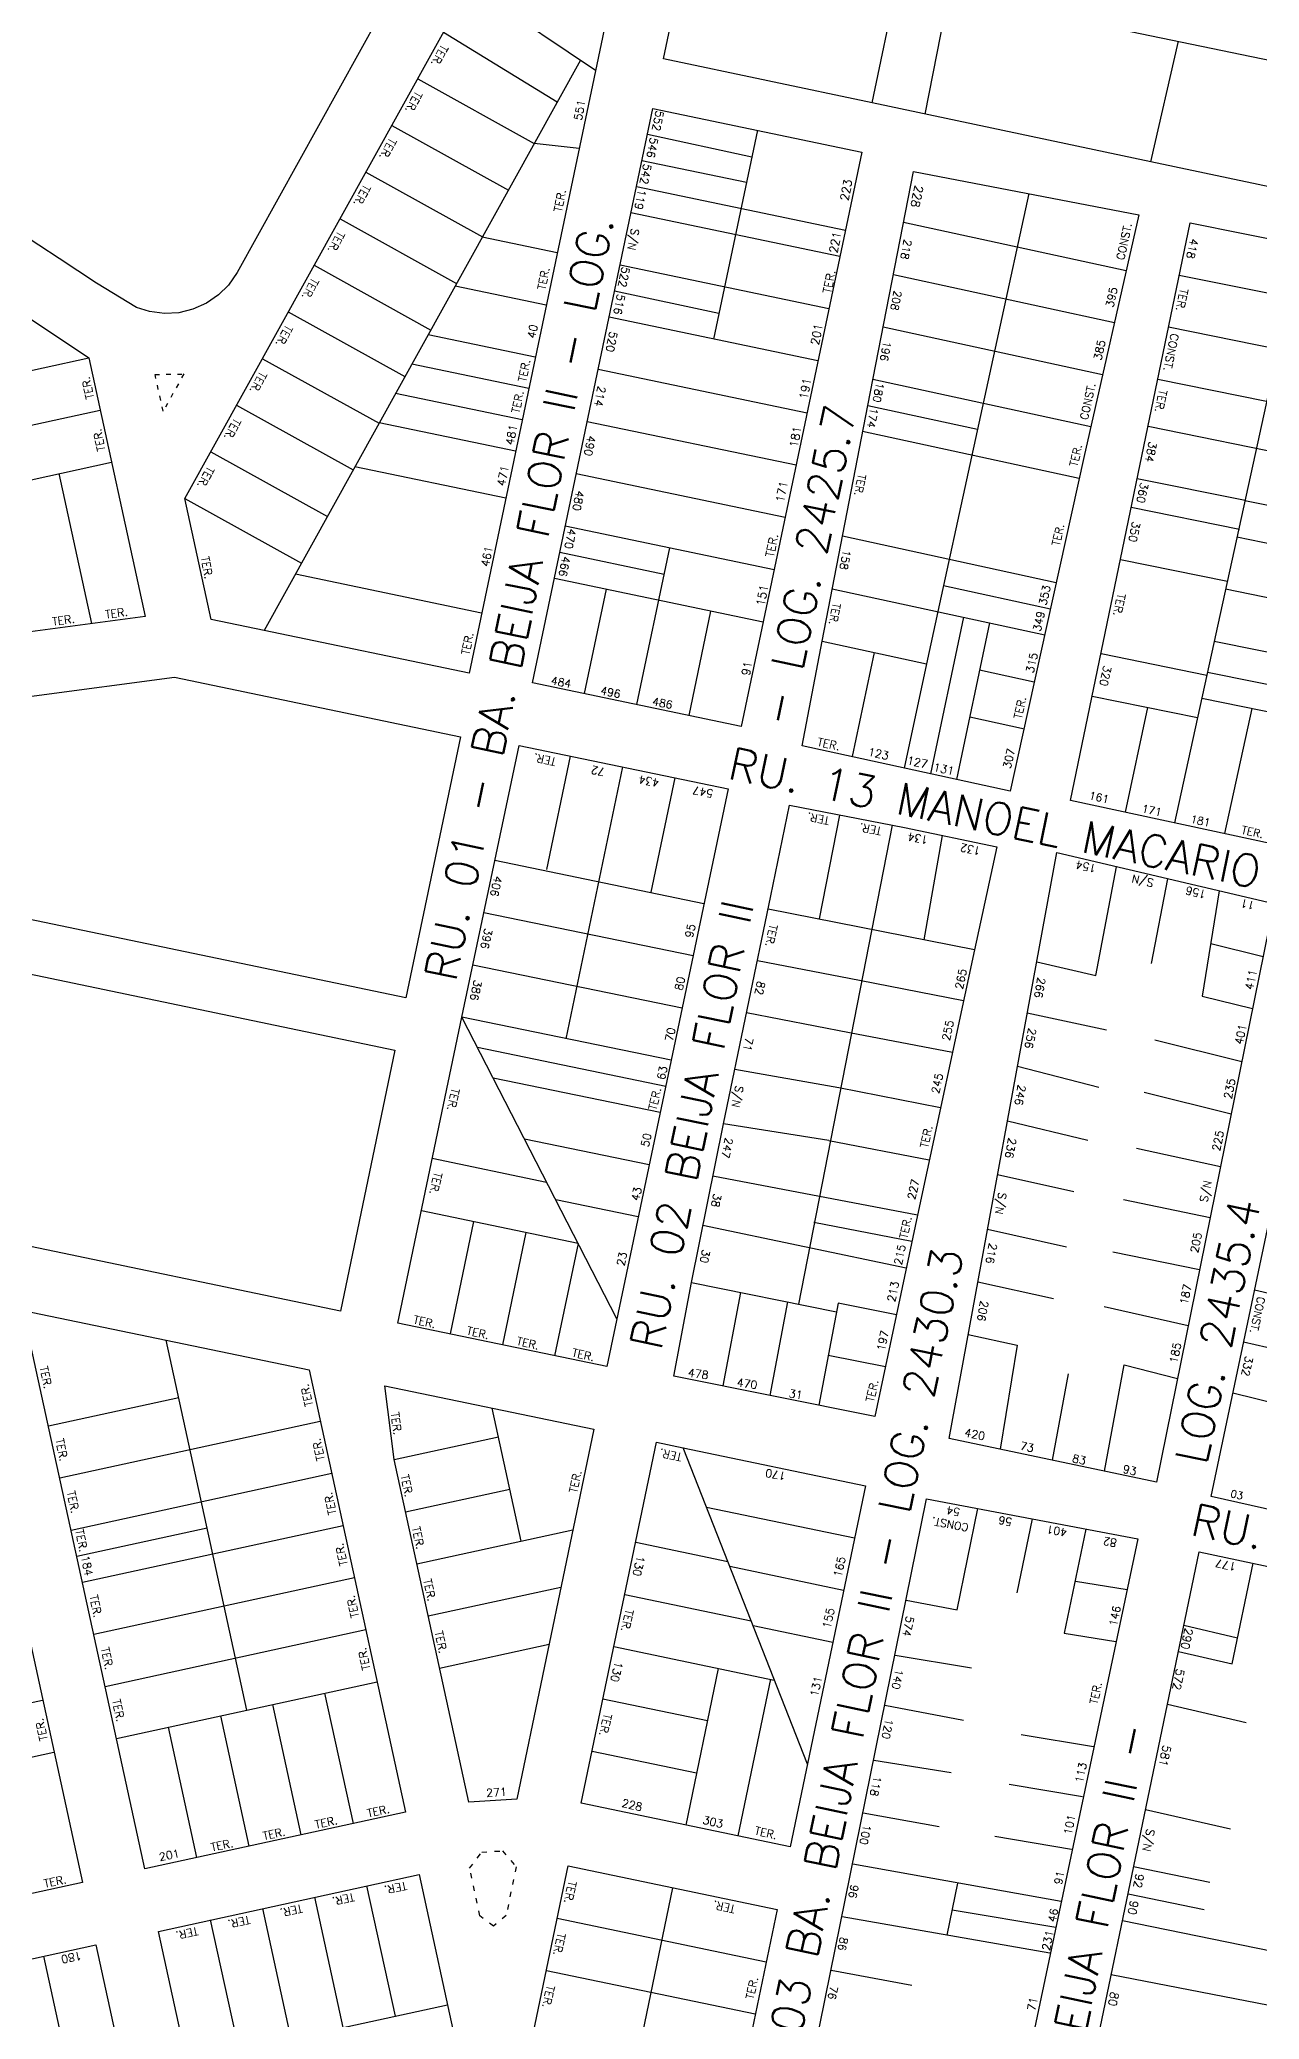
# Model space of a CAD drawing. Extents: x 714896 to 749292, y 8417558 to 8447149.
# Drawn here: x 741976.2 to 742204.8, y 8426261.6 to 8426632.7 of the extents above; entities that cross this region are included whole.
import ezdxf

# ---------------------------------------------------------------- set-up
doc = ezdxf.new("R2010")
doc.units = 0
doc.header["$MEASUREMENT"] = 0
doc.linetypes.add('ACAD_ISO03W100', pattern=[30, 12, -18])
for name, color, linetype in [('LOTE', 7, 'CONTINUOUS'), ('NUM-PORTA', 7, 'CONTINUOUS'), ('QUADRA', 6, 'CONTINUOUS'), ('TEXTO', 7, 'CONTINUOUS'), ('TEXTODERUA', 3, 'CONTINUOUS')]:
    doc.layers.add(name, color=color, linetype=linetype)
doc.styles.add('ROMANS', font='ROMANS.SHX', dxfattribs={"height": 1.5})

msp = doc.modelspace()

# ---------------------------------------------------------------- linework, layer by layer
at = {"layer": 'LOTE', "color": 7, "linetype": 'CONTINUOUS'}
for p, q in [((742056.74, 8426642.9), (742080.4, 8426627.02)), ((742051.9, 8426634.15), (742073.22, 8426621.06)), ((742047.05, 8426625.41), (742068.91, 8426613.29)), ((742042.2, 8426616.66), (742064.06, 8426604.54)), ((742037.35, 8426607.92), (742059.21, 8426595.79)), ((742032.5, 8426599.17), (742054.36, 8426587.05)), ((742027.65, 8426590.43), (742049.51, 8426578.3)), ((742022.8, 8426581.68), (742044.67, 8426569.56)), ((742017.95, 8426572.93), (742039.82, 8426560.81)), ((742013.1, 8426564.19), (742034.97, 8426552.07)), ((742008.25, 8426555.44), (742030.12, 8426543.32)), ((742003.41, 8426546.7), (742025.27, 8426534.57))]:
    msp.add_line(p, q, dxfattribs=at)
at = {"layer": 'LOTE', "color": 7}
for p, q in [((742109.68, 8426610.73, -1.55), (742090.12, 8426614.94)), ((742108.68, 8426605.96), (742089.1, 8426610.05)), ((742127.23, 8426596.98), (742088.07, 8426605.15)), ((742126.2, 8426592.09), (742087.04, 8426600.26)), ((742212.58, 8426594.21, 518.27), (742188.94, 8426485.9, 518.77)), ((742124.15, 8426582.3), (742084.99, 8426590.47)), ((742103.52, 8426581.37, -1.55), (742083.96, 8426585.58)), ((742189.83, 8426588.61), (742210.43, 8426584.45)), ((742122.09, 8426572.51), (742082.94, 8426580.69)), ((742187.82, 8426578.87, 521.18), (742208.42, 8426574.71, 521.18)), ((741936.53, 8426562.42), (741985.38, 8426573.06)), ((742120.04, 8426562.73), (742080.88, 8426570.9)), ((742185.79, 8426569.08, 521.18), (742206.2, 8426564.96, 521.18)), ((741938.65, 8426552.65), (741987.51, 8426563.29)), ((742117.99, 8426552.94), (742078.83, 8426561.11)), ((742183.97, 8426560.26, 521.18), (742223.25, 8426552.29)), ((741940.78, 8426542.88), (741989.64, 8426553.52)), ((741985.99, 8426523.27), (741979.87, 8426551.39)), ((742115.93, 8426543.15), (742076.78, 8426551.32)), ((742181.94, 8426550.47, 521.18), (742202.15, 8426546.39, 521.18)), ((742180.83, 8426545.08, 518.65), (742201.1, 8426540.99, 519.55)), ((742202.12, 8426546.35), (742221.1, 8426542.52)), ((742113.88, 8426533.37), (742074.72, 8426541.54)), ((742200.62, 8426539.51), (742219.59, 8426535.68)), ((742073.69, 8426536.64), (742093.27, 8426532.56)), ((742178.81, 8426535.29, 518.65), (742198.88, 8426531.24, 518.65)), ((742072.67, 8426531.75), (742111.82, 8426523.58)), ((742198.47, 8426529.75), (742217.44, 8426525.92)), ((742149.37, 8426524.45), (742143.16, 8426495.1)), ((742154.25, 8426523.39), (742148.04, 8426494.05)), ((742196.38, 8426519.97), (742215.29, 8426516.15)), ((742132.64, 8426517.87), (742128.51, 8426498.33)), ((742142.41, 8426515.74), (742138.27, 8426496.15)), ((742175.16, 8426517.66, 518.65), (742194.99, 8426513.6, 519.57)), ((742195.11, 8426514.15, 521.18), (742214.03, 8426510.34, 521.18)), ((742173.5, 8426509.67), (742193.25, 8426505.63, 0.92)), ((742183.86, 8426507.55, 519.02), (742179.7, 8426487.89, 518.77)), ((742194.05, 8426509.27, 521.18), (742212.83, 8426505.48, 521.18)), ((742203.44, 8426507.37, -0.11), (742198.32, 8426483.89)), ((742071.28, 8426477.13, 523.16), (742075.73, 8426498.42, 523.89)), ((742074.88, 8426445.44, 522.15), (742085.52, 8426496.38, 523.89)), ((742090.83, 8426472.9, 523.16), (742095.31, 8426494.34, 523.9)), ((742135.98, 8426485.46, 522.34), (742118.43, 8426395.69, 524.13)), ((742126.12, 8426487.37, 522.34), (742122.31, 8426467.91, 523.96)), ((742145.35, 8426483.54, 522.33), (742141.92, 8426463.97, 523.08)), ((742174.16, 8426457.31, 524.01), (742178.07, 8426477.66, 521.67)), ((742184.61, 8426459.52, 523.13), (742187.69, 8426475.41, 521.67)), ((742197.31, 8426473.15, 521.67), (742194.12, 8426453.4, 522.59)), ((742112.73, 8426469.79, 525.23), (742151.46, 8426462.16, 522.51)), ((742195.72, 8426463.3, 522.63), (742205.53, 8426460.88, 521.67)), ((742110.73, 8426460.12, 525.23), (742129.9, 8426456.43, 523.61)), ((742163.09, 8426459.88, 525.95), (742174.16, 8426457.31, 524.01)), ((742129.9, 8426456.43, 523.61), (742149.4, 8426452.59, 522.51)), ((742194.12, 8426453.4, 522.59), (742203.54, 8426451.08, 521.67)), ((742128.03, 8426446.53, 523.7), (742108.69, 8426450.3, 525.23)), ((742176.18, 8426447.03, 523.9), (742161.32, 8426450.24, 525.95)), ((742147.3, 8426442.88, 522.51), (742128.03, 8426446.53, 523.7)), ((742185.23, 8426445.2, 523.22), (742201.53, 8426441.15, 521.67)), ((742126.02, 8426436.2, 523.77), (742106.48, 8426439.65, 525.23)), ((742174.77, 8426436.29, 524.01), (742159.48, 8426440.2, 525.95)), ((742145.06, 8426432.48, 522.51), (742126.02, 8426436.2, 523.77)), ((742183.24, 8426435.4, 523.22), (742199.54, 8426431.35, 521.67)), ((742124.13, 8426426.38, 523.83), (742104.37, 8426429.5, 525.23)), ((742172.68, 8426426.33, 524.14), (742157.6, 8426429.95, 525.95)), ((742124.13, 8426426.38, 523.83), (742142.96, 8426422.75, 522.52)), ((742071.23, 8426418.51, 8.56), (742049.79, 8426422.98, 31.73)), ((742181.79, 8426424.93, 523.41), (742197.53, 8426421.48, 521.67)), ((742140.72, 8426412.34), (742102.37, 8426419.69, 525.23)), ((742170.03, 8426416.7, 524.3), (742155.76, 8426419.9, 525.95)), ((742179.34, 8426415.28, 523.56), (742195.6, 8426411.94, 521.67)), ((742077.12, 8426407.07), (742047.75, 8426413.19, 31.73)), ((742057.54, 8426411.15, -554.8), (742053.15, 8426390.08, -554.8)), ((742139.69, 8426407.45), (742121.31, 8426410.97, 251.63)), ((742067.33, 8426409.11, -554.8), (742062.94, 8426388.04, -554.8)), ((742077.12, 8426407.07), (742072.73, 8426386)), ((742138.63, 8426402.43, 522.52), (742100.53, 8426410.43, 525.22)), ((742168.71, 8426406.36, 524.35), (742153.88, 8426409.66, 525.95)), ((742177.35, 8426405.48, 523.56), (742193.61, 8426402.14, 521.67)), ((742098.4, 8426399.72), (742125.56, 8426394.26)), ((742166.26, 8426396.69, 524.51), (742152.07, 8426399.81, 525.95)), ((742107.55, 8426397.88), (742104.23, 8426380.34, 522.49)), ((742116.37, 8426396.11), (742113.05, 8426378.56, 522.49)), ((742217.81, 8426395.03, 523.65), (742203.92, 8426398.29, 525.74)), ((742125.87, 8426395.88, -48.44), (742122.24, 8426376.71, 522.46)), ((742136.79, 8426393.69, 522.51), (742125.87, 8426395.88, 522.51)), ((742175.75, 8426395.26, 523.8), (742191.49, 8426391.67, 521.67)), ((742015.02, 8426319.56), (741999.91, 8426388.92)), ((742150.27, 8426389.97, 525.95), (742159.45, 8426387.96, 525.01)), ((742216.02, 8426385.32, 523.55), (742201.85, 8426388.54, 525.74)), ((742134.73, 8426383.9, 522.51), (742124.01, 8426386.06, 522.51)), ((742159.45, 8426387.96, 525.01), (742156.26, 8426368.48, 525.91)), ((742169, 8426382.58, 524.43), (742166.02, 8426366.43, 525.91)), ((742175.78, 8426364.39, 525.91), (742179.5, 8426384.28, 523.51)), ((742179.5, 8426384.28, 523.51), (742189.47, 8426381.74, 521.67)), ((741977.82, 8426372.87), (742002.25, 8426378.19)), ((742237.82, 8426369.6, 521.75), (742199.83, 8426378.96, 525.74)), ((741979.95, 8426363.09), (742028.8, 8426373.74)), ((742066.45, 8426351.24), (742061.02, 8426376.19)), ((742042.66, 8426366.52), (742062.2, 8426370.78)), ((742120.1, 8426309.42), (742096.85, 8426368.72)), ((741982.08, 8426353.32), (742030.93, 8426363.97)), ((742044.78, 8426356.75), (742064.33, 8426361.01)), ((742148.17, 8426338.36, 527.26), (742152.05, 8426357.36, 527.11)), ((742162.26, 8426355.41, 527.11), (742159.4, 8426341.56, 527.86)), ((741983.14, 8426348.44), (742007.57, 8426353.76)), ((741984.2, 8426343.55), (742033.06, 8426354.2)), ((742046.91, 8426346.98), (742076.14, 8426353.35)), ((742172.31, 8426353.49, 527.11), (742168.25, 8426333.99, 528.83)), ((742087.92, 8426351.05), (742105.18, 8426347.45)), ((741986.33, 8426333.78), (742035.19, 8426344.42)), ((742199.71, 8426328.22, 527.8), (742203.67, 8426347.11, 527.3)), ((742049.04, 8426337.21), (742073.9, 8426342.62)), ((742085.88, 8426341.26), (742109.55, 8426336.33)), ((742170.36, 8426343.77, 528.83), (742180.03, 8426342.19, 530.68)), ((742138.62, 8426340.16, 526.3), (742148.17, 8426338.36, 527.26)), ((741988.46, 8426324.01), (742037.32, 8426334.65)), ((742168.25, 8426333.99, 528.83), (742177.92, 8426332.42, 530.68)), ((742190.68, 8426335.46, 526.91), (742200.73, 8426333.12, 527.8)), ((742051.17, 8426327.44), (742071.67, 8426331.9)), ((742083.83, 8426331.47), (742113.91, 8426325.2)), ((742136.54, 8426329.84, 526.3), (742150.9, 8426327.47, 527.64)), ((742189.66, 8426330.57, 526.91), (742199.71, 8426328.22, 527.8)), ((742103.41, 8426327.39), (742097.29, 8426298.02)), ((741990.59, 8426314.24), (742039.44, 8426324.88)), ((742034.99, 8426298.33), (742029.67, 8426322.75)), ((742113.2, 8426325.35), (742107.08, 8426295.98)), ((741927.88, 8426310.81), (741976.74, 8426321.46)), ((742015.45, 8426294.07), (742010.13, 8426318.5)), ((742025.22, 8426296.2), (742019.9, 8426320.63)), ((742081.79, 8426321.68), (742101.37, 8426317.6)), ((742134.65, 8426320.49, 526.3), (742149.39, 8426317.68, 527.71)), ((742187.6, 8426320.66, 526.91), (742202.38, 8426317.25, 528.2)), ((742005.68, 8426291.94), (742000.36, 8426316.37)), ((742173.71, 8426312.67, 530.67), (742160.17, 8426314.93, 528.64)), ((741930.01, 8426301.04), (741978.86, 8426311.69)), ((742079.75, 8426311.89), (742099.33, 8426307.81)), ((742132.57, 8426310.17, 526.3), (742147.05, 8426307.88, 527.7)), ((742171.71, 8426303.29, 530.66), (742157.91, 8426305.6, 528.65)), ((742130.57, 8426300.33, 526.31), (742144.81, 8426297.74, 527.69)), ((742183.5, 8426300.92, 526.91), (742199.44, 8426297.3, 528.37)), ((742169.63, 8426293.42, 530.66), (742155.23, 8426295.85, 528.62)), ((742167.7, 8426283.68, 530.68), (742128.61, 8426290.66, 526.3)), ((742195.52, 8426287.23, 529), (742181.26, 8426290.16, 526.91)), ((742042.87, 8426262.18), (742037.55, 8426286.6)), ((742094.84, 8426286.27), (742086.68, 8426247.12)), ((742194.46, 8426282.15, 529), (742180.21, 8426285.08, 526.91)), ((742023.33, 8426257.92), (742018.01, 8426282.35)), ((742033.1, 8426260.05), (742027.78, 8426284.47)), ((742166.67, 8426278.79, 530.68), (742147.26, 8426282.06, 527.92)), ((742013.56, 8426255.79), (742008.24, 8426280.22)), ((742073.22, 8426280.57), (742112.38, 8426272.4)), ((742165.58, 8426273.98, 530.67), (742126.61, 8426280.82, 526.3)), ((742218.44, 8426272.04, 531.29), (742179.16, 8426280.04, 526.91)), ((741982.29, 8426248.98), (741976.97, 8426273.41)), ((742071.18, 8426270.78), (742110.34, 8426262.61)), ((742124.58, 8426270.83, 526.3), (742139.7, 8426268, 527.76)), ((742177.08, 8426270.03, 526.91), (742216.44, 8426262.37, 531.29)), ((742003.79, 8426253.66), (742052.64, 8426264.3))]:
    msp.add_line(p, q, dxfattribs=at)
for points in [[(742132.24, 8426620.88), (742136.96, 8426643.35)], [(742146.57, 8426641.36), (742142.13, 8426618.79)], [(742184.51, 8426609.84), (742189.65, 8426632.45)], [(742138.14, 8426598.52), (742179.89, 8426589.44)], [(742136.22, 8426588.71), (742177.65, 8426579.7)], [(742134.31, 8426578.89), (742175.44, 8426569.94)], [(742132.35, 8426569.09), (742173.23, 8426560.19)], [(742131.41, 8426564.18), (742152, 8426559.7)], [(742171.03, 8426550.44), (742130.46, 8426559.27)], [(742166.75, 8426530.9), (742126.68, 8426539.63)], [(742124.78, 8426529.81), (742164.61, 8426521.13)], [(742145.61, 8426530.39), (742165.67, 8426526.02)], [(742100.72, 8426470.75), (742061.52, 8426478.82)], [(742098.68, 8426460.96), (742059.45, 8426469.04)], [(742096.63, 8426451.18), (742057.38, 8426459.25)], [(742094.57, 8426441.39), (742055.31, 8426449.47)], [(742084.39, 8426392.94), (742055.31, 8426449.47)], [(742093.55, 8426436.5), (742058.25, 8426443.76)], [(742092.52, 8426431.6), (742061.19, 8426438.05)], [(742090.46, 8426421.82), (742067.06, 8426426.63)], [(742088.41, 8426412.03), (742072.93, 8426415.22)], [(742128.93, 8426351.81), (742101.21, 8426357.58)], [(742126.89, 8426342.02), (742105.57, 8426346.46)], [(742124.85, 8426332.23), (742109.94, 8426335.34)]]:
    msp.add_lwpolyline(points, dxfattribs=at)
at = {"layer": 'LOTE', "color": 7, "linetype": 'CONTINUOUS', "flags": 128}
for points in [[(742077.57, 8426628.91), (742018.28, 8426521.97)], [(742077.32, 8426612.34), (742068.91, 8426613.29)], [(742073.21, 8426592.76), (742059.16, 8426595.69)], [(742071.16, 8426582.98), (742054.08, 8426586.53)], [(742069.1, 8426573.19), (742049, 8426577.38)], [(742067.87, 8426567.32), (742045.95, 8426571.88)], [(742066.64, 8426561.44), (742042.91, 8426566.39)], [(742065.41, 8426555.57), (742039.86, 8426560.89)], [(742063.56, 8426546.76), (742035.29, 8426552.65)], [(742088.14, 8426508.09), (742094.3, 8426537.45)], [(742059.04, 8426525.23), (742024.12, 8426532.51)], [(742078.35, 8426510.13), (742082.46, 8426529.71)], [(742097.93, 8426506.05), (742102.03, 8426525.62)]]:
    msp.add_lwpolyline(points, dxfattribs=at)
at = {"layer": 'LOTE', "color": 7, "flags": 128}
for points in [[(742110.73, 8426615.75), (742102.51, 8426576.6)], [(742161.64, 8426603.88), (742144.54, 8426525.5)], [(742144.54, 8426525.5), (742142.41, 8426515.74)], [(742122.9, 8426519.99), (742142.41, 8426515.74)], [(742152.4, 8426514.58), (742162.64, 8426512.35)], [(742150.53, 8426505.78), (742160.79, 8426503.54)]]:
    msp.add_lwpolyline(points, dxfattribs=at)
at = {"layer": 'LOTE', "color": 7, "linetype": 'ACAD_ISO03W100', "ltscale": 0.07}
msp.add_lwpolyline([(742003.21, 8426570.06), (741999.33, 8426563.06), (741997.82, 8426569.97), (742003.21, 8426570.06)], close=True, dxfattribs=at)
at = {"layer": 'LOTE', "color": 7, "linetype": 'ACAD_ISO03W100', "ltscale": 0.08}
msp.add_lwpolyline([(742061.25, 8426279.04), (742058.73, 8426281), (742056.78, 8426289.93), (742059.08, 8426292.95), (742062.93, 8426293.18), (742065.52, 8426290.18), (742063.62, 8426281.03), (742061.25, 8426279.04)], close=True, dxfattribs=at)
at = {"layer": 'LOTE', "color": 7, "elevation": 526.3, "flags": 128}
msp.add_lwpolyline([(742146.31, 8426277.37), (742148.3, 8426287.14)], dxfattribs=at)
at = {"layer": 'QUADRA', "color": 6}
msp.add_lwpolyline([(742039.88, 8426637.23), (742013.2, 8426589.1), (742011.57, 8426586.74), (742009.71, 8426584.88), (742007.49, 8426583.33), (742004.91, 8426582.18), (742002.3, 8426581.54), (741999.62, 8426581.38), (741996.77, 8426581.75), (741994.35, 8426582.51), (741986.87, 8426587.1), (741979.86, 8426591.68), (741979.86, 8426591.68), (741953.13, 8426609.18), (741948.86, 8426613.4), (741947.68, 8426615.54), (741947.05, 8426617.16), (741946.36, 8426621.02), (741946.4, 8426623.1), (741946.93, 8426625.87), (741947.74, 8426628.05), (741984.68, 8426682.12)], dxfattribs=at)
at = {"layer": 'QUADRA', "color": 6, "linetype": 'CONTINUOUS'}
for points in [[(742056.68, 8426513.97), (742018.28, 8426521.97), (742008.34, 8426524.05), (742003.41, 8426546.7), (742067.51, 8426662.31), (742086.57, 8426656.45), (742056.68, 8426513.97)], [(742539, 8426534.97), (742395.45, 8426565.29), (742284.26, 8426588.77), (742233.63, 8426599.47), (742184.51, 8426609.84), (742132.24, 8426620.88), (742093.11, 8426629.14), (742097.79, 8426651.45), (742299.51, 8426609.73), (742400.4, 8426588.86), (742544.07, 8426559.15), (742539, 8426534.97)], [(742068.56, 8426512.18), (742091.15, 8426619.83), (742130.31, 8426611.66), (742107.72, 8426504), (742068.56, 8426512.18)], [(742109.19, 8426195.12), (742142.45, 8426359.19), (742182.03, 8426351.66), (742149.87, 8426199.06), (742109.19, 8426195.12)]]:
    msp.add_lwpolyline(points, close=True, dxfattribs=at)
at = {"layer": 'QUADRA', "color": 6}
for points in [[(741946.21, 8426517.97), (741926.95, 8426606.39), (741933.34, 8426607.78), (741985.38, 8426573.06), (741995.94, 8426524.59), (741946.21, 8426517.97)], [(742131.41, 8426564.18), (742140.02, 8426608.05), (742182.26, 8426599.9), (742171.92, 8426554.42), (742160.46, 8426502.33), (742158.09, 8426491.85), (742119.15, 8426500.34), (742122.89, 8426519.94), (742131.41, 8426564.18)], [(742191.86, 8426598.4), (742231.63, 8426590.37), (742207.75, 8426481.87), (742169.45, 8426490.08), (742191.86, 8426598.4)], [(742044.83, 8426453.11), (741956.32, 8426471.56), (741948.77, 8426506.2), (742001.46, 8426513.22), (742055.09, 8426502.04), (742044.83, 8426453.11)], [(742082.52, 8426383.96), (742043.36, 8426392.12), (742055.31, 8426449.47), (742066.1, 8426500.43), (742105.25, 8426492.26), (742082.52, 8426383.96)], [(742113.24, 8426472.2), (742116.76, 8426489.21), (742138.3, 8426485.01), (742155.61, 8426481.39), (742151.44, 8426462.07), (742140.72, 8426412.34), (742132.76, 8426374.6), (742095.08, 8426382.18), (742098.4, 8426399.72), (742104.37, 8426429.5), (742113.24, 8426472.2)], [(742166.85, 8426480.34), (742207.53, 8426470.76), (742185.53, 8426362.31), (742146.69, 8426370.48), (742166.85, 8426480.34)], [(742218.69, 8426468.14), (742257.45, 8426460.82), (742233.83, 8426351.05), (742195.8, 8426359.6), (742218.69, 8426468.14)], [(742032.59, 8426394.37), (741970.31, 8426407.35), (741958.65, 8426460.86), (742042.79, 8426443.32), (742032.59, 8426394.37)], [(741935.33, 8426276.62), (741908.08, 8426401.73), (741960.39, 8426396.48), (741984.19, 8426287.26), (741935.33, 8426276.62)], [(742044.77, 8426300.46), (741995.91, 8426289.81), (741973.1, 8426394.51), (742026.71, 8426383.34), (742044.77, 8426300.46)], [(742065.61, 8426302.86), (742056.64, 8426302.33), (742042.66, 8426366.52), (742040.91, 8426380.38), (742080.07, 8426372.21), (742065.61, 8426302.86)], [(742116.87, 8426293.94), (742077.71, 8426302.1), (742091.82, 8426369.77), (742096.85, 8426368.72), (742130.97, 8426361.6), (742116.87, 8426293.94)], [(742162.73, 8426201), (742193.55, 8426349.27), (742232.66, 8426340.95), (742202.13, 8426193.48), (742162.73, 8426201)], [(742047.32, 8426288.73), (742054.77, 8426254.53), (742053.34, 8426243.99), (742041.05, 8426185.02), (742019.75, 8426180.38), (741998.47, 8426278.09), (742047.32, 8426288.73)], [(742053.9, 8426187.84), (742075.26, 8426290.36), (742114.42, 8426282.19), (742095.98, 8426193.72), (742061.18, 8426189.43), (742053.9, 8426187.84)], [(741959.17, 8426167.18), (741937.89, 8426264.89), (741986.74, 8426275.53), (742008.02, 8426177.83), (741959.17, 8426167.18)]]:
    msp.add_lwpolyline(points, close=True, dxfattribs=at)

# ---------------------------------------------------------------- texts
at = {"layer": 'NUM-PORTA', "color": 7, "style": 'ROMANS'}
for s, height, rotation, p in [('551', 1.496, 79.273, (742077.79, 8426617.5)), ('552', 1.492, 258.9858, (742091.72, 8426619.53)), ('546', 1.492, 258.9858, (742090.67, 8426614.51)), ('542', 1.492, 258.9858, (742089.42, 8426609.56)), ('119', 1.492, 258.9858, (742088.41, 8426604.77)), ('223', 1.561, 79.0178, (742127.75, 8426602.42)), ('S/N', 1.492, 258.9858, (742087.13, 8426597.45)), ('221', 1.561, 79.0178, (742125.69, 8426592.61)), ('218', 1.459, 259.3488, (742138.25, 8426595.37)), ('522', 1.492, 258.9858, (742085.36, 8426590.25)), ('208', 1.459, 259.3488, (742136.37, 8426585.8)), ('516', 1.492, 258.9858, (742084.47, 8426585.14)), ('201', 1.562, 79.1149, (742122.23, 8426575.37)), ('196', 1.456, 259.3013, (742134.4, 8426576.31)), ('191', 1.561, 79.0178, (742120.1, 8426565.19)), ('174', 1.456, 259.3013, (742131.96, 8426563.8)), ('481', 1.504, 78.8531, (742064.99, 8426556.62)), ('181', 1.561, 79.0178, (742118.24, 8426556.16)), ('490', 1.492, 258.9858, (742078.95, 8426558.61)), ('471', 1.504, 78.8531, (742063.4, 8426548.94)), ('171', 1.561, 79.0178, (742115.69, 8426545.89)), ('480', 1.492, 258.9858, (742076.79, 8426548.32)), ('470', 1.492, 258.9858, (742075.29, 8426541.19)), ('461', 1.504, 78.8531, (742060.39, 8426533.83)), ('466', 1.492, 258.9858, (742074.2, 8426535.99)), ('158', 1.456, 259.3013, (742126.83, 8426537.19)), ('151', 1.561, 79.0178, (742112.03, 8426526.45)), ('91', 1.558, 78.9213, (742109.26, 8426513.41)), ('484', 1.48, 348.8755, (742071.94, 8426511.92)), ('496', 1.48, 348.8755, (742081.2, 8426510.02)), ('486', 1.48, 348.844, (742090.94, 8426507.99)), ('123', 1.516, 347.5238, (742131.37, 8426498.54)), ('72', 1.5, 168.647, (742082.26, 8426496.13)), ('127', 1.516, 347.5238, (742138.65, 8426496.95)), ('434', 1.5, 168.647, (742092.43, 8426494.08)), ('547', 1.5, 168.647, (742102.56, 8426492.06)), ('161', 1.463, 347.3565, (742172.78, 8426490.37)), ('134', 1.486, 169.0204, (742142.84, 8426483.38)), ('132', 1.486, 169.0204, (742152.68, 8426481.32)), ('154', 1.511, 167.0376, (742174.38, 8426478.01)), ('406', 1.5, 257.6987, (742061.43, 8426476.06)), ('S/N', 1.511, 167.0376, (742185.17, 8426475.31)), ('156', 1.511, 167.0376, (742194.98, 8426473.16)), ('11', 1.511, 167.0376, (742204.09, 8426471.08)), ('396', 1.5, 257.6987, (742059.62, 8426466.24)), ('386', 1.5, 257.6987, (742057.65, 8426456.55)), ('80', 1.5, 78.1263, (742096.68, 8426454.37)), ('82', 1.488, 258.5787, (742110.75, 8426456.32)), ('265', 1.485, 78.0421, (742149.21, 8426454.62)), ('266', 1.501, 259.5229, (742163.3, 8426457.01)), ('411', 1.5, 78.4846, (742203.62, 8426454.47, -521.67)), ('255', 1.485, 78.0295, (742146.77, 8426444.98)), ('70', 1.5, 78.1263, (742094.87, 8426444.82)), ('71', 1.488, 258.5971, (742108.54, 8426445.76)), ('256', 1.501, 258.0202, (742161.59, 8426447.55)), ('401', 1.5, 78.4846, (742201.68, 8426444.23)), ('63', 1.5, 78.1263, (742093.36, 8426437.62)), ('245', 1.485, 78.0295, (742144.78, 8426435.04)), ('235', 1.5, 78.4846, (742199.61, 8426434.03)), ('S/N', 1.488, 258.5971, (742106.67, 8426436.74)), ('246', 1.501, 259.5506, (742159.62, 8426436.89)), ('50', 1.5, 78.1263, (742090.35, 8426425.03)), ('236', 1.501, 259.5529, (742157.83, 8426426.96)), ('225', 1.5, 78.4846, (742197.42, 8426424.27)), ('227', 1.485, 78.0295, (742140.3, 8426415.18)), ('S/N', 1.491, 78.4846, (742195.08, 8426414.69)), ('43', 1.5, 78.1263, (742088.55, 8426414.91)), ('38', 1.482, 259.2948, (742102.53, 8426416.5)), ('S/N', 1.501, 259.5521, (742155.99, 8426416.73)), ('23', 1.5, 78.1263, (742085.79, 8426402.75)), ('30', 1.482, 259.2948, (742100.43, 8426406.02)), ('216', 1.501, 259.5529, (742154.21, 8426407.21)), ('213', 1.5, 78.0295, (742136.51, 8426395.99)), ('206', 1.501, 259.5213, (742152.6, 8426396.42)), ('197', 1.5, 78.0295, (742134.58, 8426386.8)), ('185', 1.5, 78.4846, (742189.44, 8426384.51)), ('478', 1.495, 352.0685, (742097.65, 8426382.13)), ('470', 1.495, 352.0685, (742106.81, 8426380.28)), ('31', 1.508, 350.4611, (742116.52, 8426378.24)), ('420', 1.497, 348.507, (742149.46, 8426370.91)), ('73', 1.495, 348.2475, (742159.88, 8426368.44)), ('83', 1.5, 348.2475, (742169.64, 8426366.08)), ('170', 1.5, 170.3541, (742116.17, 8426364.14)), ('93', 1.5, 348.2475, (742179.13, 8426364.08)), ('03', 1.387, 346.9667, (742199.29, 8426359.54)), ('54', 1.465, 169.5659, (742148.81, 8426357.36)), ('56', 1.465, 170.0012, (742158.56, 8426355.52)), ('401', 1.465, 170.0012, (742168.86, 8426353.56)), ('82', 1.47, 169.2449, (742178.21, 8426351.57)), ('184', 1.5, 281.7388, (741983.93, 8426348.39)), ('130', 1.5, 257.0992, (742088.19, 8426348.62)), ('165', 1.5, 77.0992, (742126.44, 8426344.39)), ('177', 1.526, 168.3222, (742200.62, 8426347.14)), ('155', 1.5, 77.0992, (742124.38, 8426334.76)), ('574', 1.48, 258.6331, (742138.66, 8426337.29)), ('290', 1.553, 258.3145, (742190.89, 8426335.05)), ('130', 1.5, 257.0992, (742084.05, 8426328.79)), ('131', 1.5, 77.0992, (742122.05, 8426321.98)), ('140', 1.48, 258.6331, (742136.65, 8426327.35)), ('572', 1.553, 258.3145, (742189.3, 8426327.42)), ('120', 1.48, 258.6152, (742134.77, 8426318.03)), ('581', 1.553, 258.3145, (742186.77, 8426313.1)), ('113', 1.488, 78.1711, (742171.72, 8426305.81)), ('271', 1.5, 3.9016, (742059.94, 8426303.27)), ('118', 1.48, 258.6101, (742132.56, 8426307.32)), ('228', 1.5, 347.0992, (742085.21, 8426301.47)), ('303', 1.5, 347.0992, (742100.38, 8426298.31)), ('101', 1.488, 78.1724, (742169.59, 8426296.09)), ('100', 1.48, 258.6063, (742130.63, 8426298.21)), ('S/N', 1.554, 258.3366, (742183.72, 8426297.42, -526.91)), ('201', 1.5, 11.7388, (741998.74, 8426291.25)), ('91', 1.488, 78.1724, (742167.79, 8426286.76)), ('92', 1.554, 258.3366, (742181.71, 8426289, -526.91)), ('96', 1.48, 258.6032, (742128.28, 8426286.95)), ('46', 1.488, 78.1685, (742166.63, 8426279.71, -530.68)), ('90', 1.554, 258.3366, (742180.67, 8426283.97, -526.91)), ('231', 1.488, 78.1685, (742165.51, 8426274.4, -530.68)), ('86', 1.48, 258.6032, (742126.28, 8426277.11)), ('76', 1.48, 258.605, (742124.4, 8426267.95)), ('80', 1.554, 258.3452, (742176.99, 8426266.85)), ('71', 1.488, 78.4067, (742162.76, 8426263.05))]:
    msp.add_text(s, height=height, rotation=rotation, dxfattribs=at).set_placement(p)
at = {"layer": 'NUM-PORTA', "style": 'ROMANS'}
for s, height, rotation, p in [('228', 1.608, 258.436, (742140.28, 8426605.52)), ('418', 1.487, 258.0006, (742191.93, 8426595.59)), ('395', 1.483, 77.7459, (742177.45, 8426582.43)), ('40', 1.504, 78.8531, (742069.07, 8426576.63)), ('520', 1.493, 259.0459, (742083.05, 8426578.11)), ('385', 1.483, 77.7459, (742175.2, 8426572.52)), ('214', 1.493, 259.0378, (742080.85, 8426567.89)), ('180', 1.457, 259.3152, (742133.04, 8426568.56)), ('384', 1.508, 258.4434, (742184.16, 8426557.48)), ('360', 1.508, 258.4434, (742182.57, 8426549.82)), ('350', 1.508, 258.4434, (742181.06, 8426542.51)), ('353', 1.477, 77.6041, (742164.9, 8426526.57)), ('349', 1.477, 77.6041, (742163.82, 8426521.69)), ('315', 1.477, 77.6041, (742162.5, 8426513.9)), ('320', 1.508, 258.4066, (742175.64, 8426515.5)), ('131', 1.506, 347.4928, (742143.63, 8426495.67)), ('307', 1.477, 77.6041, (742158.21, 8426495.96)), ('171', 1.457, 347.627, (742182.67, 8426487.93)), ('181', 1.457, 347.627, (742191.79, 8426485.97)), ('95', 1.5, 77.2716, (742098.6, 8426464.26)), ('247', 1.487, 258.7444, (742104.72, 8426426.97, -525.23)), ('205', 1.491, 78.4922, (742193.33, 8426405.2, -521.67)), ('215', 1.485, 78.0266, (742137.77, 8426402.92)), ('187', 1.491, 78.4922, (742191.36, 8426395.47, -521.67)), ('332', 1.464, 258.0683, (742202.23, 8426386.04)), ('146', 1.488, 78.1917, (742178.1, 8426335.18)), ('180', 1.496, 191.8875, (741983.87, 8426274.31, -272.47))]:
    msp.add_text(s, height=height, rotation=rotation, dxfattribs=at).set_placement(p)
at = {"layer": 'TEXTO', "style": 'ROMANS'}
for s, height, rotation, p in [('TER.', 1.504, 241.2482, (742051.53, 8426631.95)), ('TER.', 1.504, 241.2482, (742046.69, 8426623.21)), ('TER.', 1.504, 241.2482, (742041.84, 8426614.46)), ('TER.', 1.504, 241.2482, (742036.99, 8426605.71)), ('TER.', 1.504, 78.8531, (742074.04, 8426600.32)), ('TER.', 1.504, 241.2482, (742032.14, 8426596.97)), ('CONST.', 1.48, 77.6744, (742179.45, 8426591.3)), ('TER.', 1.504, 78.8531, (742070.98, 8426585.73)), ('TER.', 1.561, 78.9959, (742124.53, 8426585.06)), ('TER.', 1.504, 241.2482, (742027.29, 8426588.22)), ('TER.', 1.508, 258.4419, (742190.01, 8426586.17, -1042.36)), ('TER.', 1.504, 241.2482, (742022.39, 8426579.39)), ('CONST.', 1.508, 258.4419, (742188.27, 8426577.76, -1042.36)), ('TER.', 1.504, 78.8531, (742067.35, 8426568.46)), ('TER.', 1.504, 241.2482, (742017.54, 8426570.65)), ('CONST.', 1.48, 77.6744, (742172.64, 8426561.33)), ('TER.', 1.508, 258.4419, (742186.08, 8426567.19, -521.18)), ('TER.', 1.504, 78.8531, (742066.12, 8426562.59)), ('TER.', 1.504, 241.2482, (742012.7, 8426561.9)), ('TER.', 1.478, 77.6078, (742170.7, 8426552.6)), ('TER.', 1.504, 241.2482, (742007.69, 8426552.87)), ('TER.', 1.457, 259.3095, (742129.65, 8426551.38)), ('TER.', 1.477, 77.5973, (742167.38, 8426537.71)), ('TER.', 1.561, 78.9959, (742113.8, 8426535.6)), ('TER.', 1.504, 279.9251, (742006.43, 8426535.73)), ('TER.', 1.508, 258.4066, (742178.27, 8426529)), ('TER.', 1.504, 78.8531, (742056.7, 8426517.28)), ('TER.', 1.477, 77.5973, (742160.25, 8426505.3)), ('TER.', 1.506, 347.4928, (742121.88, 8426500.4)), ('TER.', 1.5, 167.7103, (742073.11, 8426498.05)), ('TER.', 1.486, 168.6638, (742124.34, 8426487.01)), ('TER.', 1.486, 168.6835, (742134.11, 8426485.04)), ('TER.', 1.457, 347.627, (742201.39, 8426483.91)), ('TER.', 1.488, 258.5723, (742113.04, 8426466.95)), ('TER.', 1.5, 257.2716, (742053.47, 8426436.27)), ('TER.', 1.5, 77.2716, (742091.77, 8426431.94)), ('TER.', 1.485, 78.061, (742142.7, 8426424.88)), ('TER.', 1.5, 257.2716, (742050.19, 8426420.52)), ('TER.', 1.485, 78.0266, (742138.81, 8426407.86)), ('CONST.', 1.465, 258.0507, (742204.5, 8426397.18)), ('TER.', 1.5, 347.2716, (742046.13, 8426392.1)), ('TER.', 1.5, 347.2716, (742056.11, 8426390.02)), ('TER.', 1.5, 347.2716, (742065.5, 8426388.07)), ('TER.', 1.5, 347.2716, (742075.87, 8426385.9)), ('TER.', 1.488, 77.2347, (742132.51, 8426377.21, -522.51)), ('CONST.', 1.469, 169.2164, (742150.42, 8426354.47)), ('TER.', 1.488, 78.1917, (742174.47, 8426320.55)), ('TER.', 1.496, 191.8875, (742035.04, 8426285.28, -272.47)), ('TER.', 1.496, 191.8875, (742044.81, 8426287.41, -272.47)), ('TER.', 1.5, 257.8133, (742075.36, 8426287.64)), ('TER.', 1.496, 191.8875, (742015.49, 8426281.02, -272.47)), ('TER.', 1.496, 191.8875, (742025.26, 8426283.15, -272.47)), ('TER.', 1.5, 167.8133, (742106.72, 8426282.96)), ('TER.', 1.496, 191.8875, (742005.72, 8426278.89, -272.47)), ('TER.', 1.5, 257.8133, (742073.32, 8426277.85)), ('TER.', 1.5, 257.8133, (742071.28, 8426268.06)), ('TER.', 1.5, 77.8133, (742109.99, 8426265.23))]:
    msp.add_text(s, height=height, rotation=rotation, dxfattribs=at).set_placement(p)
at = {"layer": 'TEXTO', "color": 7, "style": 'ROMANS'}
for height, rotation, p in [(1.5, 101.7388, (741986.38, 8426565.51)), (1.5, 101.7388, (741988.51, 8426555.74)), (1.5, 7.1345, (741988.57, 8426524.21)), (1.456, 259.3013, (742124.91, 8426527.2)), (1.5, 7.1345, (741978.63, 8426522.89)), (1.5, 281.7388, (741976.2, 8426383.86)), (1.5, 101.7388, (742027.42, 8426376.66)), (1.5, 277.7054, (742042.01, 8426375.32)), (1.5, 281.7388, (741979.16, 8426370.28)), (1.5, 101.7388, (742029.63, 8426366.48)), (1.5, 167.0992, (742096.69, 8426367.66)), (1.5, 281.7388, (742043.86, 8426363.57)), (1.5, 77.7004, (742076.89, 8426360.19)), (1.5, 281.7388, (741981.29, 8426360.51)), (1.5, 101.7388, (742031.83, 8426356.38)), (1.5, 281.7388, (741982.87, 8426353.28)), (1.5, 281.7388, (742045.99, 8426353.79)), (1.5, 101.7388, (742033.92, 8426346.81)), (1.5, 281.7388, (742048.12, 8426344.02)), (1.5, 281.7388, (741985.55, 8426340.97)), (1.5, 101.7388, (742036.05, 8426337.03)), (1.5, 257.0992, (742086.09, 8426338.58)), (1.5, 281.7388, (742050.25, 8426334.25)), (1.5, 281.7388, (741987.68, 8426331.2)), (1.5, 101.7388, (742038.18, 8426327.25)), (1.5, 281.7388, (741989.8, 8426321.43)), (1.5, 257.0992, (742082.01, 8426319)), (1.5, 101.7388, (741977.69, 8426313.97)), (1.5, 11.7388, (742027.98, 8426297.34)), (1.5, 11.7388, (742037.75, 8426299.47)), (1.5, 11.7388, (742018.21, 8426295.21)), (1.5, 347.0992, (742110.1, 8426296.28)), (1.5, 11.7388, (742008.44, 8426293.08)), (1.5, 11.7388, (741977.17, 8426286.27))]:
    msp.add_text('TER.', height=height, rotation=rotation, dxfattribs=at).set_placement(p)
at = {"layer": 'TEXTODERUA', "style": 'ROMANS'}
for s, rotation, p in [('RU. 01 - BA. BEIJA FLOR II - LOG. ', 78.2739, (742054.16, 8426455.88)), ('- LOG. 2425.7 ', 78.2739, (742116.9, 8426503.6)), ('RU. 13 MANOEL MACARIO PEREIRA NASCIMENTO - BEIJA FLOR II - LOG. 2470.2', 348.2682, (742104.94, 8426494.22)), ('RU. 02 BEIJA FLOR II', 78.2739, (742092.68, 8426386.79)), ('LOG. 2435.4', 78.2739, (742194.87, 8426365.35)), ('RU. 03 BA. BEIJA FLOR II - LOG. 2430.3 ', 78.2739, (742115.35, 8426241.27)), ('RU. 14 DONATO PEREIRA NASCIMENTO - BEIJA FLOR II - LOG. 2475.3', 348.1045, (742191.69, 8426352.45)), ('RU. 04 BA. BEIJA FLOR II - ', 78.2739, (742161.2, 8426205.71))]:
    msp.add_text(s, height=6, rotation=rotation, dxfattribs=at).set_placement(p)

doc.saveas('drawing.dxf')
